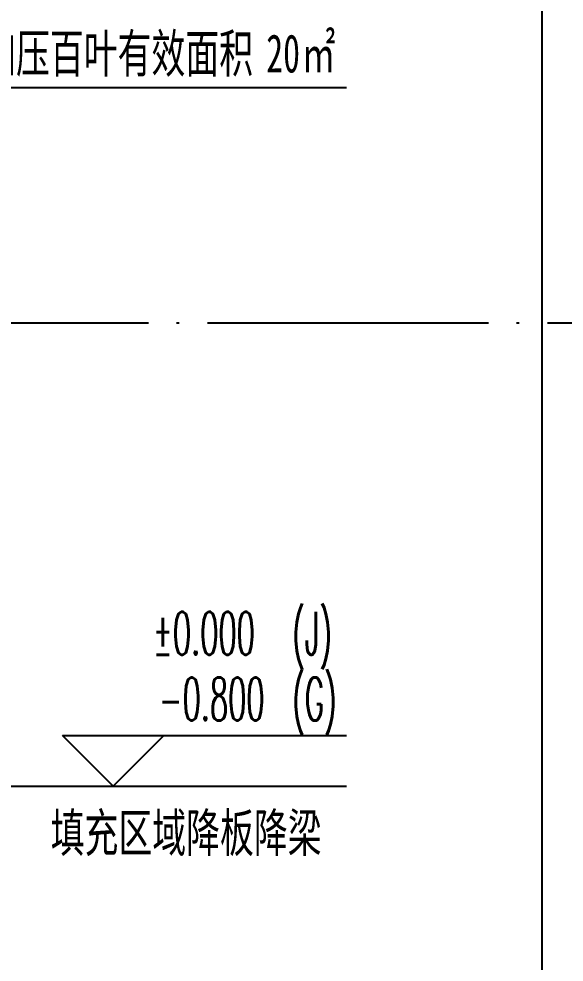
# Model space of a CAD drawing. Header units: millimetres. Extents: x 12325263 to 13848842, y -1463133 to 573208.
# Drawn here: x 12606425 to 12610306, y -628841 to -622122 of the extents above; entities that cross this region are included whole.
import ezdxf

# ---------------------------------------------------------------- set-up
doc = ezdxf.new("R2010")
doc.units = ezdxf.units.MM
doc.header["$LTSCALE"] = 1000
for name, pattern in [('ACAD_ISO02W100', [15, 12, -3]), ('DASHED2', [0.375, 0.25, -0.125]), ('DOTE', [2.42, 2, -0.2, 0.02, -0.2])]:
    doc.linetypes.add(name, pattern=pattern)
for name, color, linetype in [('20210729mva复核', 1, 'Continuous'), ('A-ANNO-ELEV', 3, 'Continuous'), ('A-ANNO-TEXT', 7, 'Continuous'), ('A-AXIS', 16, 'DOTE'), ('A-WALL-PATT', 8, 'Continuous'), ('AXIS', 3, 'Continuous'), ('PUB_TEXT', 7, 'Continuous'), ('投影线', 6, 'ACAD_ISO02W100')]:
    doc.layers.add(name, color=color, linetype=linetype)
doc.styles.add('_TCH_DIM', font='SIMPLEX.shx', dxfattribs={"width": 0.7, "bigfont": 'GBCBIG.shx'})
doc.styles.add('宋体', font='', dxfattribs={"width": 0.65})
doc.styles.get('宋体').set_extended_font_data('SimSun')

# ---------------------------------------------------------------- blocks, each defined once
blk = doc.blocks.new('A$C53F769B7')
at = {"layer": '20210729mva复核', "color": 8}
blk.add_line((80579.6, 55638.5), (80579.6, 31125.4), dxfattribs=at)
blk = doc.blocks.new('qlzw')
at = {"layer": 'A-AXIS'}
blk.add_line((12411416.8, 1007589.8), (12486866.8, 1007589.8), dxfattribs=at)

msp = doc.modelspace()

# ---------------------------------------------------------------- hatches: boundary and pattern name
at = {"layer": 'A-WALL-PATT'}
h = msp.add_hatch(dxfattribs=at)
h.set_pattern_fill('ANSI37', color=252, scale=150)
h.set_pattern_definition([(45, (-400000, 0), (-168.3798023, 168.3798023), []), (135, (-400000, 0), (-168.3798023, -168.3798023), [])])
edge = h.paths.add_edge_path()
edge.add_line((12617170, -539458), (12627664.7, -539458))
edge.add_line((12627664.7, -539458), (12617498.2, -546587.6))
edge.add_line((12617498.2, -546587.6), (12598406.6, -559976.1))
edge.add_line((12598406.6, -559976.1), (12585091.3, -540989.1))
edge.add_line((12585091.3, -540989.1), (12584144.7, -541197.3))
edge.add_line((12584144.7, -541197.3), (12583864.1, -542803.9))
edge.add_arc((12578880.4, -541928.7), 5060, 269.14738, 350.03971, ccw=False)
edge.add_arc((12578698.9, -554127.5), 7140.2, 89.14809, 125.03345)
edge.add_line((12574600, -548281), (12560037.5, -558490.6))
edge.add_line((12560037.5, -558490.6), (12559927.1, -558471.2))
edge.add_line((12559927.1, -558471.2), (12559927.1, -564050))
edge.add_line((12559927.1, -564050), (12558858.8, -564810))
edge.add_line((12558858.8, -564810), (12559927.1, -566333.2))
edge.add_line((12559927.1, -566333.2), (12559927.6, -588159))
edge.add_line((12559927.6, -588159), (12558263.3, -589586.8))
edge.add_line((12558263.3, -589586.8), (12557796.8, -589586.8))
edge.add_line((12557796.8, -589586.8), (12557796.8, -598151.2))
edge.add_line((12557796.8, -598151.2), (12560482.1, -600836.4))
edge.add_arc((12552451.5, -592361.2), 11675.6, 270.02561, 313.45682, ccw=False)
edge.add_line((12552456.7, -604036.8), (12551424.9, -604036.8))
edge.add_arc((12551424.9, -607536.8), 3500, 90, 186.80534)
edge.add_line((12547949.6, -607951.5), (12549871.4, -624055.3))
edge.add_line((12549871.4, -624055.3), (12550966.8, -633201.5))
edge.add_line((12550966.8, -633201.5), (12550966.8, -643886.8))
edge.add_line((12550966.8, -643886.8), (12550966.8, -653386.8))
edge.add_line((12550966.8, -653386.8), (12614072.2, -653386.8))
edge.add_line((12614072.2, -653386.8), (12616970.5, -653386.8))
edge.add_arc((12639113.3, -663769.1), 24455.9, 154.87893, 159.83059)
edge.add_arc((12619069.5, -656056.1), 3000, 166.12633, 249.14639)
edge.add_arc((12632240.8, -621479.9), 40000, 249.14639, 262.18067)
edge.add_line((12626798.8, -661108), (12526241.6, -661108))
edge.add_line((12526241.6, -661108), (12526241.6, -616108))
edge.add_line((12526241.6, -616108), (12504241.6, -616108))
edge.add_line((12504241.6, -616108), (12504241.6, -539458))
edge.add_line((12504241.6, -539458), (12586460, -539458))
edge.add_line((12586460, -539458), (12617170, -539458))

# ---------------------------------------------------------------- linework, layer by layer
at = {"layer": 'A-ANNO-ELEV'}
for p, q in [((12607096.3, -627587.3), (12606736.3, -627227.3)), ((12606736.3, -627227.3), (12608757.8, -627227.3)), ((12607096.3, -627587.3), (12607456.3, -627227.3))]:
    msp.add_line(p, q, dxfattribs=at)
at = {"layer": 'AXIS'}
for p, q in [((12605957.8, -622611.9), (12608757.8, -622611.9)), ((12604296.8, -627587.3), (12607470, -627587.3)), ((12604296.8, -627587.3), (12607470, -627587.3)), ((12607470, -627587.3), (12608757.8, -627587.3))]:
    msp.add_line(p, q, dxfattribs=at)

# ---------------------------------------------------------------- block references
msp.add_blockref('A$C53F769B7', (12529567.2, -663012.2))
at = {"layer": '投影线', "linetype": 'DASHED2', "ltscale": 2}
msp.add_blockref('qlzw', (133430, -1631876.5), dxfattribs=at)

# ---------------------------------------------------------------- texts
at = {"layer": 'A-ANNO-TEXT', "style": '_TCH_DIM', "width": 0.494118}
for s, p in [('%%P0.000', (12607379, -626651.3)), ('(J)', (12608370.2, -626651.3)), ('(G)', (12608370.2, -627119.3)), ('-0.800', (12607422.2, -627119.3))]:
    msp.add_text(s, height=306, dxfattribs=at).set_placement(p)
at = {"layer": 'PUB_TEXT', "style": '宋体', "width": 0.65}
for s, p in [('㎡', (12608438.5, -622503.9)), ('加压百叶有效面积', (12606163.6, -622503.9)), ('20', (12608185.7, -622503.9)), ('填充区域降板降梁', (12606651.4, -628055.3))]:
    msp.add_text(s, height=271.9, dxfattribs=at).set_placement(p)

doc.saveas('drawing.dxf')
